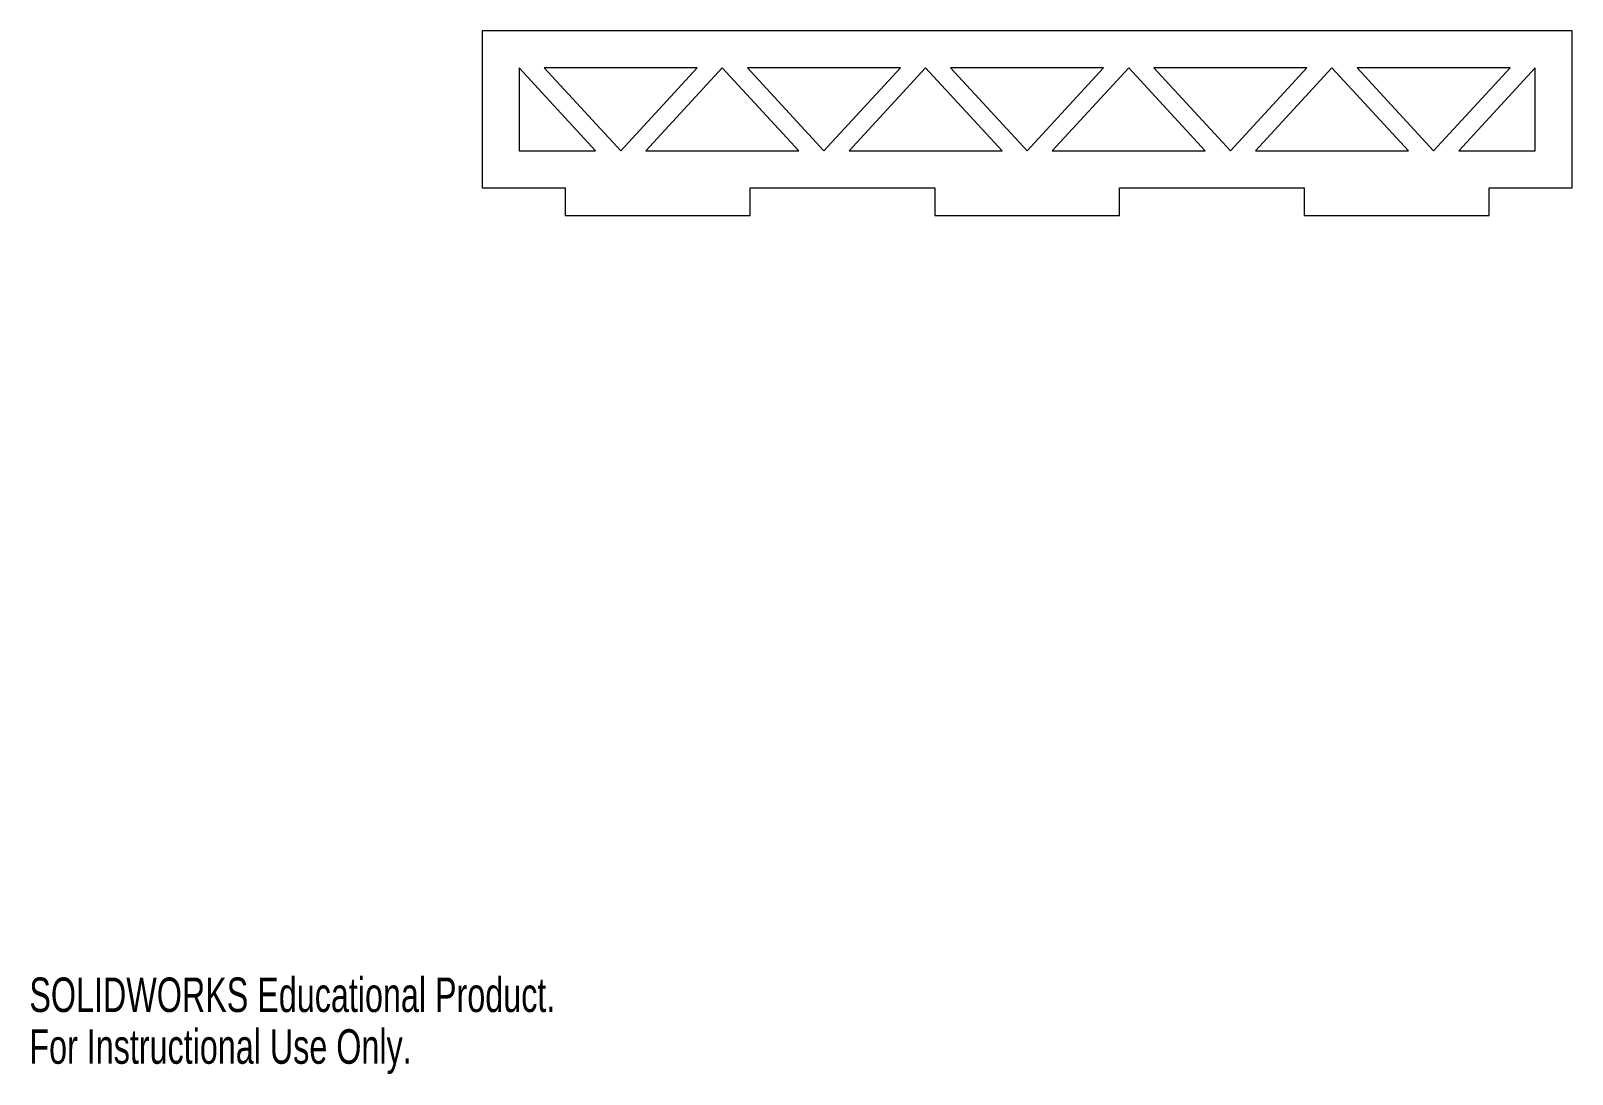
# Model space of a CAD drawing. Header units: inches. Extents: x 0.01 to 6.58, y 0 to 4.44.
import ezdxf

# ---------------------------------------------------------------- set-up
doc = ezdxf.new("R2010")
doc.units = ezdxf.units.IN
doc.header["$MEASUREMENT"] = 0
doc.styles.add('SLDTEXTSTYLE0', font='TXT', dxfattribs={"width": 0.7})

msp = doc.modelspace()

# ---------------------------------------------------------------- linework, layer by layer
at = {"color": 7, "linetype": 'Continuous', "lineweight": 15}
for p, q in [((1.9297, 4.4448), (1.9297, 3.7755)), ((6.5753, 4.4448), (1.9297, 4.4448)), ((6.5753, 3.7755), (6.5753, 4.4448)), ((2.0871, 4.2873), (2.0871, 3.933)), ((2.4132, 3.933), (2.0871, 4.2873)), ((2.1942, 4.2873), (2.5202, 3.933)), ((2.8463, 4.2873), (2.1942, 4.2873)), ((2.5202, 3.933), (2.8463, 4.2873)), ((2.9533, 4.2873), (2.6272, 3.933)), ((3.2794, 3.933), (2.9533, 4.2873)), ((3.0603, 4.2873), (3.3864, 3.933)), ((3.7124, 4.2873), (3.0603, 4.2873)), ((3.3864, 3.933), (3.7124, 4.2873)), ((3.8194, 4.2873), (3.4934, 3.933)), ((4.1455, 3.933), (3.8194, 4.2873)), ((3.9264, 4.2873), (4.2525, 3.933)), ((4.5786, 4.2873), (3.9264, 4.2873)), ((4.2525, 3.933), (4.5786, 4.2873)), ((4.6856, 4.2873), (4.3595, 3.933)), ((5.0116, 3.933), (4.6856, 4.2873)), ((4.7926, 4.2873), (5.1186, 3.933)), ((5.4447, 4.2873), (4.7926, 4.2873)), ((5.1186, 3.933), (5.4447, 4.2873)), ((5.5517, 4.2873), (5.2257, 3.933)), ((5.8778, 3.933), (5.5517, 4.2873)), ((5.6587, 4.2873), (5.9848, 3.933)), ((6.3109, 4.2873), (5.6587, 4.2873)), ((5.9848, 3.933), (6.3109, 4.2873)), ((6.4179, 4.2873), (6.0918, 3.933)), ((6.4179, 3.933), (6.4179, 4.2873)), ((2.0871, 3.933), (2.4132, 3.933)), ((2.6272, 3.933), (3.2794, 3.933)), ((3.4934, 3.933), (4.1455, 3.933)), ((4.3595, 3.933), (5.0116, 3.933)), ((5.2257, 3.933), (5.8778, 3.933)), ((6.0918, 3.933), (6.4179, 3.933)), ((1.9297, 3.7755), (2.284, 3.7755)), ((2.284, 3.7755), (2.284, 3.6574)), ((3.0714, 3.7755), (3.8588, 3.7755)), ((3.0714, 3.6574), (3.0714, 3.7755)), ((3.8588, 3.7755), (3.8588, 3.6574)), ((4.6462, 3.7755), (5.4336, 3.7755)), ((4.6462, 3.6574), (4.6462, 3.7755)), ((5.4336, 3.7755), (5.4336, 3.6574)), ((6.221, 3.7755), (6.5753, 3.7755)), ((6.221, 3.6574), (6.221, 3.7755)), ((2.284, 3.6574), (3.0714, 3.6574)), ((3.8588, 3.6574), (4.6462, 3.6574)), ((5.4336, 3.6574), (6.221, 3.6574))]:
    msp.add_line(p, q, dxfattribs=at)

# ---------------------------------------------------------------- texts
at = {"color": 7, "linetype": 'Continuous', "char_height": 0.14705, "attachment_point": 1, "style": 'SLDTEXTSTYLE0'}
for s, insert in [('SOLIDWORKS Educational Product.', (0, 0.4101)), ('For Instructional Use Only.', (0, 0.1896))]:
    msp.add_mtext(s, dxfattribs=dict(at, insert=insert))

doc.saveas('drawing.dxf')
